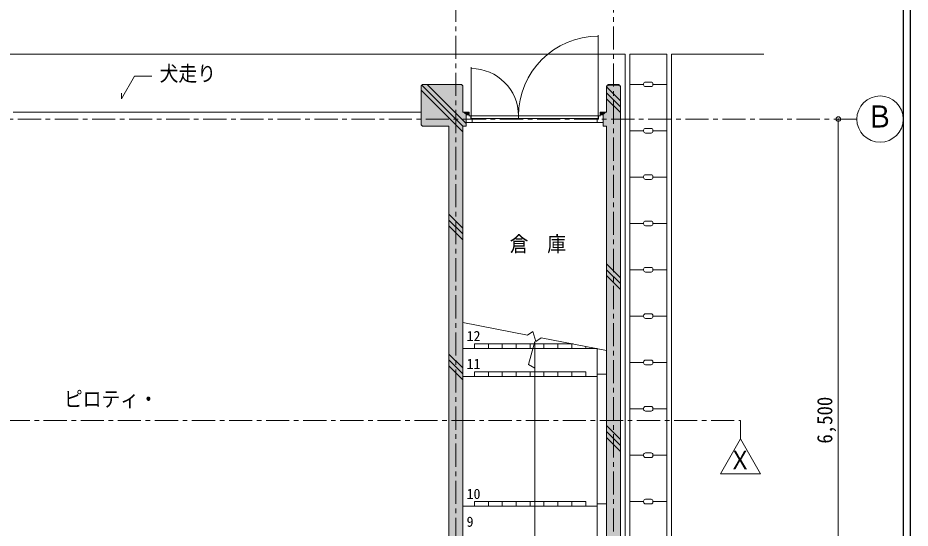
# Model space of a CAD drawing. Units: millimetres at full size, sheet at 1:50; details may follow other scales. Extents: x -19525 to 20275, y -14100 to 14100.
# Drawn here: x 10650 to 20275, y 900 to 6405 of the extents above; entities that cross this region are included whole.
import ezdxf
from ezdxf.enums import TextEntityAlignment as Align

# ---------------------------------------------------------------- set-up
doc = ezdxf.new("R2010")
doc.units = ezdxf.units.MM
doc.header["$LTSCALE"] = 50
doc.header["$PDMODE"] = 32
doc.header["$PDSIZE"] = 50
doc.linetypes.add('CHAIN1', pattern=[8, 5, -1, 1, -1])
for name, color, linetype, lineweight in [('0-0_基準線･符号', 7, 'CHAIN1', 9), ('0-2_寸法線･文字', 7, 'Continuous', 9), ('0-3_躯体', 3, 'Continuous', 18), ('0-6_文字', 3, 'Continuous', 18), ('0-7_建具', 7, 'Continuous', 9), ('0-9_仕上(中)', 7, 'Continuous', 9), ('0-A_仕上(細)', 4, 'Continuous', 9), ('0-E_ハッチ', 4, 'Continuous', 9), ('0-F_その他', 4, 'Continuous', 9), ('F-8_F-8ﾚｲﾔ', 5, 'Continuous', 25)]:
    doc.layers.add(name, color=color, linetype=linetype, lineweight=lineweight)
doc.styles.add('ＭＳ ゴシック', font='')
doc.styles.get('ＭＳ ゴシック').set_extended_font_data('MS Gothic')

msp = doc.modelspace()

# ---------------------------------------------------------------- linework, layer by layer
at = {"layer": '0-0_基準線･符号'}
for p, q in [((15375, -10437.5), (15375, 12062.5)), ((17075, -9937.5), (17075, 11562.5)), ((19700, 5312.5), (-19450, 5312.5))]:
    msp.add_line(p, q, dxfattribs=at)
at = {"layer": '0-2_寸法線･文字'}
msp.add_line((19500, -1187.5), (19500, 5312.5), dxfattribs=at)
at = {"layer": '0-2_寸法線･文字', "color": 6}
msp.add_point((19500, 5312.5), dxfattribs=at)
at = {"layer": '0-3_躯体'}
for p, q in [((15015, 5687.5), (15000, 5672.5)), ((15015, 5687.5), (15435, 5687.5)), ((15435, 5687.5), (15450, 5672.5)), ((17015, 5687.5), (17015, 5672.5)), ((17135, 5687.5), (17015, 5687.5)), ((17135, 5687.5), (17135, 5672.5)), ((15000, 5252.5), (15000, 5672.5)), ((15450, 5672.5), (15450, 5387.5)), ((17000, 5672.5), (17000, 5387.5)), ((17000, 5672.5), (17015, 5672.5)), ((17150, 5672.5), (17135, 5672.5)), ((17150, -1547.5), (17150, 5672.5)), ((15520, 5387.5), (15450, 5387.5)), ((15520, 5357.5), (15485, 5357.5)), ((15485, 5357.5), (15485, 5237.5)), ((15520, 5387.5), (15520, 5347.5)), ((16930, 5387.5), (16930, 5347.5)), ((17000, 5387.5), (16930, 5387.5)), ((16930, 5357.5), (16965, 5357.5)), ((16965, 5357.5), (16965, 5237.5)), ((15015, 5237.5), (15000, 5252.5)), ((15015, 5237.5), (15300, 5237.5)), ((15300, 5237.5), (15300, -1112.5)), ((15485, 5237.5), (15450, 5237.5)), ((15450, -1547.5), (15450, 5237.5)), ((15515, 5277.5), (15485, 5277.5)), ((16935, 5277.5), (16965, 5277.5)), ((16965, 5237.5), (17000, 5237.5)), ((17000, -1547.5), (17000, 5237.5))]:
    msp.add_line(p, q, dxfattribs=at)
at = {"layer": '0-6_文字', "linetype": 'CHAIN1'}
for p, q in [((9728.18, 2062.5), (18444.95, 2062.5)), ((18444.95, 2062.5), (18444.95, 1862.5))]:
    msp.add_line(p, q, dxfattribs=at)
at = {"layer": '0-6_文字'}
for p, q in [((18444.95, 1862.5), (18228.44, 1487.5)), ((18661.46, 1487.5), (18444.95, 1862.5)), ((18228.44, 1487.5), (18661.46, 1487.5))]:
    msp.add_line(p, q, dxfattribs=at)
at = {"layer": '0-6_文字', "color": 4, "lineweight": 9}
msp.add_lwpolyline([(12095.79, 5774.42), (11907.3, 5774.42), (11767.35, 5532.01), (11767.35, 5593.19)], dxfattribs=at)
at = {"layer": '0-6_文字'}
msp.add_circle((19950, 5312.5), 250, dxfattribs=at)
at = {"layer": '0-7_建具', "color": 4}
for p, q in [((16910, 5347.5), (16910, 6217.5)), ((15540, 5347.5), (15540, 5873.9)), ((16900, 5277.5), (15550, 5277.5))]:
    msp.add_line(p, q, dxfattribs=at)
at = {"layer": '0-7_建具'}
for p, q in [((15540, 5347.5), (15540, 5317.5)), ((16050, 5347.5), (15540, 5347.5)), ((15540, 5317.5), (16050, 5317.5)), ((16910, 5347.5), (16050, 5347.5)), ((16050, 5347.5), (16050, 5317.5)), ((16910, 5317.5), (16050, 5317.5)), ((16910, 5347.5), (16910, 5317.5))]:
    msp.add_line(p, q, dxfattribs=at)
for points in [[(15515, 5347.5), (15535, 5347.5), (15535, 5312.5), (15550, 5312.5), (15550, 5277.5), (15515, 5277.5)], [(16935, 5347.5), (16915, 5347.5), (16915, 5312.5), (16900, 5312.5), (16900, 5277.5), (16935, 5277.5)]]:
    msp.add_lwpolyline(points, dxfattribs=at)
at = {"layer": '0-7_建具', "color": 4}
for centre, radius, start, end in [((16910, 5347.5), 860, 90, 180), ((15540, 5347.5), 510, 0, 90)]:
    msp.add_arc(centre, radius, start, end, dxfattribs=at)
at = {"layer": '0-9_仕上(中)'}
for p, q in [((16205.56, 3022.31), (16235.64, 2914.63)), ((15575, 2887.5), (15575, 2837.5)), ((15575, 2887.5), (16638.94, 2887.5)), ((15725, 2887.5), (15725, 2837.5)), ((15875, 2887.5), (15875, 2837.5)), ((16025, 2887.5), (16025, 2837.5)), ((16175, 2887.5), (16175, 2837.5)), ((16325, 2887.5), (16325, 2837.5)), ((16475, 2887.5), (16475, 2837.5)), ((16625, 2887.5), (16625, 2837.5)), ((15450, 2837.5), (16900, 2837.5)), ((16775, 2861.17), (16775, 2837.5)), ((16900, -1562.5), (16900, 2836.97)), ((15450, 2537.5), (16900, 2537.5)), ((15575, 2587.5), (16775, 2587.5)), ((15575, 2587.5), (15575, 2537.5)), ((15725, 2587.5), (15725, 2537.5)), ((15875, 2587.5), (15875, 2537.5)), ((16025, 2587.5), (16025, 2537.5)), ((16175, 2587.5), (16175, 2537.5)), ((16325, 2587.5), (16325, 2537.5)), ((16475, 2587.5), (16475, 2537.5)), ((16625, 2587.5), (16625, 2537.5)), ((16775, 2587.5), (16775, 2537.5)), ((16900, 2562.5), (17000, 2562.5)), ((15575, 1187.5), (16775, 1187.5)), ((15575, 1187.5), (15575, 1137.5)), ((15725, 1187.5), (15725, 1137.5)), ((15875, 1187.5), (15875, 1137.5)), ((16025, 1187.5), (16025, 1137.5)), ((16175, 1187.5), (16175, 1137.5)), ((16325, 1187.5), (16325, 1137.5)), ((16475, 1187.5), (16475, 1137.5)), ((16625, 1187.5), (16625, 1137.5)), ((16775, 1187.5), (16775, 1137.5)), ((16900, 1162.5), (17000, 1162.5)), ((15450, 1137.5), (16900, 1137.5))]:
    msp.add_line(p, q, dxfattribs=at)
for points in [[(15450, 3117.62), (16146.97, 2982.72), (16205.56, 3022.31)], [(16235.64, 2914.63), (16294.23, 2954.22), (17000, 2817.62)]]:
    msp.add_lwpolyline(points, dxfattribs=at)
at = {"layer": '0-A_仕上(細)'}
for p, q in [((17250, 6012.5), (17650, 6012.5)), ((10600, 5387.5), (15000, 5387.5)), ((16225, 2914.63), (16158.02, 2664.65)), ((16225, 2914.63), (16225, -1562.5)), ((16158.02, 2664.65), (16225, 2625.97))]:
    msp.add_line(p, q, dxfattribs=at)
at = {"layer": '0-E_ハッチ'}
for p, q in [((15450, 5237.5), (15007.5, 5680)), ((15063.64, 5687.5), (15485, 5266.14)), ((15000, 5623.86), (15450, 5173.86)), ((17000, 5659.86), (17150, 5509.86)), ((17000, 5596.22), (17150, 5446.22)), ((17000, 5532.58), (17150, 5382.58)), ((15300, 4286.87), (15450, 4136.87)), ((15300, 4223.23), (15450, 4073.23)), ((15300, 4159.59), (15450, 4009.59)), ((17000, 3751.14), (17150, 3601.14)), ((17000, 3687.5), (17150, 3537.5)), ((17000, 3623.86), (17150, 3473.86)), ((15300, 2778.5), (15450, 2628.5)), ((15300, 2714.86), (15450, 2564.86)), ((15300, 2651.22), (15450, 2501.22)), ((17000, 2005.89), (17150, 1855.89)), ((17000, 1942.25), (17150, 1792.25)), ((17000, 1878.61), (17150, 1728.61))]:
    msp.add_line(p, q, dxfattribs=at)
at = {"layer": '0-F_その他', "color": 7}
for p, q in [((17200, 6012.5), (-16450, 6012.5)), ((17200, 6012.5), (17200, -3087.5)), ((17700, 6012.5), (17700, -3087.5)), ((18697.33, 6012.5), (17700, 6012.5))]:
    msp.add_line(p, q, dxfattribs=at)
at = {"layer": '0-F_その他'}
for p, q in [((17250, 6012.5), (17250, 5964.64)), ((17650, 6012.5), (17650, -3137.5)), ((17250, 5964.64), (17250, -3137.5)), ((17400, 5687.5), (17250, 5687.5)), ((17400, 5682.5), (17400, 5692.5)), ((17480, 5712.5), (17420, 5712.5)), ((17500, 5692.5), (17500, 5682.5)), ((17650, 5687.5), (17500, 5687.5)), ((17480, 5662.5), (17420, 5662.5)), ((17480, 5212.5), (17420, 5212.5)), ((17400, 5187.5), (17250, 5187.5)), ((17400, 5182.5), (17400, 5192.5)), ((17480, 5162.5), (17420, 5162.5)), ((17500, 5192.5), (17500, 5182.5)), ((17650, 5187.5), (17500, 5187.5)), ((17400, 4687.5), (17250, 4687.5)), ((17400, 4682.5), (17400, 4692.5)), ((17480, 4712.5), (17420, 4712.5)), ((17480, 4662.5), (17420, 4662.5)), ((17500, 4692.5), (17500, 4682.5)), ((17650, 4687.5), (17500, 4687.5)), ((17400, 4187.5), (17250, 4187.5)), ((17400, 4182.5), (17400, 4192.5)), ((17480, 4212.5), (17420, 4212.5)), ((17480, 4162.5), (17420, 4162.5)), ((17500, 4192.5), (17500, 4182.5)), ((17650, 4187.5), (17500, 4187.5)), ((17400, 3687.5), (17250, 3687.5)), ((17400, 3682.5), (17400, 3692.5)), ((17480, 3712.5), (17420, 3712.5)), ((17480, 3662.5), (17420, 3662.5)), ((17500, 3692.5), (17500, 3682.5)), ((17650, 3687.5), (17500, 3687.5)), ((17400, 3187.5), (17250, 3187.5)), ((17400, 3182.5), (17400, 3192.5)), ((17480, 3212.5), (17420, 3212.5)), ((17500, 3192.5), (17500, 3182.5)), ((17650, 3187.5), (17500, 3187.5)), ((17480, 3162.5), (17420, 3162.5)), ((17480, 2712.5), (17420, 2712.5)), ((17400, 2687.5), (17250, 2687.5)), ((17400, 2682.5), (17400, 2692.5)), ((17480, 2662.5), (17420, 2662.5)), ((17500, 2692.5), (17500, 2682.5)), ((17650, 2687.5), (17500, 2687.5)), ((17400, 2187.5), (17250, 2187.5)), ((17400, 2182.5), (17400, 2192.5)), ((17480, 2212.5), (17420, 2212.5)), ((17480, 2162.5), (17420, 2162.5)), ((17500, 2192.5), (17500, 2182.5)), ((17650, 2187.5), (17500, 2187.5)), ((17400, 1687.5), (17250, 1687.5)), ((17400, 1682.5), (17400, 1692.5)), ((17480, 1712.5), (17420, 1712.5)), ((17480, 1662.5), (17420, 1662.5)), ((17500, 1692.5), (17500, 1682.5)), ((17650, 1687.5), (17500, 1687.5)), ((17400, 1187.5), (17250, 1187.5)), ((17400, 1182.5), (17400, 1192.5)), ((17480, 1212.5), (17420, 1212.5)), ((17480, 1162.5), (17420, 1162.5)), ((17500, 1192.5), (17500, 1182.5)), ((17650, 1187.5), (17500, 1187.5))]:
    msp.add_line(p, q, dxfattribs=at)
for centre, start, end in [((17420, 5692.5), 90, 180), ((17420, 5682.5), 180, 270), ((17480, 5692.5), 0, 90), ((17480, 5682.5), 270, 0), ((17420, 5192.5), 90, 180), ((17480, 5192.5), 0, 90), ((17420, 5182.5), 180, 270), ((17480, 5182.5), 270, 0), ((17420, 4692.5), 90, 180), ((17420, 4682.5), 180, 270), ((17480, 4692.5), 0, 90), ((17480, 4682.5), 270, 0), ((17420, 4192.5), 90, 180), ((17420, 4182.5), 180, 270), ((17480, 4192.5), 0, 90), ((17480, 4182.5), 270, 0), ((17420, 3692.5), 90, 180), ((17420, 3682.5), 180, 270), ((17480, 3692.5), 0, 90), ((17480, 3682.5), 270, 0), ((17420, 3192.5), 90, 180), ((17420, 3182.5), 180, 270), ((17480, 3192.5), 0, 90), ((17480, 3182.5), 270, 0), ((17420, 2692.5), 90, 180), ((17480, 2692.5), 0, 90), ((17420, 2682.5), 180, 270), ((17480, 2682.5), 270, 0), ((17420, 2192.5), 90, 180), ((17420, 2182.5), 180, 270), ((17480, 2192.5), 0, 90), ((17480, 2182.5), 270, 0), ((17420, 1692.5), 90, 180), ((17420, 1682.5), 180, 270), ((17480, 1692.5), 0, 90), ((17480, 1682.5), 270, 0), ((17420, 1192.5), 90, 180), ((17420, 1182.5), 180, 270), ((17480, 1192.5), 0, 90), ((17480, 1182.5), 270, 0)]:
    msp.add_arc(centre, 20, start, end, dxfattribs=at)
at = {"layer": '0-F_その他', "color": 253}
for points in [[(15450, 5672.5), (15015, 5687.5), (15000, 5672.5)], [(15450, 5672.5), (15435, 5687.5), (15015, 5687.5)], [(17135, 5687.5), (17015, 5687.5), (17015, 5672.5)], [(17015, 5672.5), (17135, 5672.5), (17135, 5687.5)], [(15450, 5672.5), (15000, 5672.5), (15000, 5252.5)], [(15450, 5672.5), (15000, 5252.5), (15015, 5237.5)], [(15450, 5387.5), (15450, 5672.5), (15015, 5237.5)], [(17015, 5672.5), (17000, 5672.5), (17000, -1547.5)], [(17015, 5672.5), (17000, -1547.5), (17015, -1547.5)], [(17015, 5672.5), (17015, -1562.5), (17135, -1562.5)], [(17015, 5672.5), (17135, -1562.5), (17135, -1547.5)], [(17015, 5672.5), (17135, -1547.5), (17150, -1547.5)], [(17015, 5672.5), (17150, -1547.5), (17150, 5672.5)], [(15450, 5387.5), (15015, 5237.5), (15485, 5357.5)], [(15015, 5237.5), (15485, 5237.5), (15485, 5357.5)], [(15520, 5357.5), (15520, 5387.5), (15450, 5387.5)], [(15485, 5357.5), (15520, 5357.5), (15450, 5387.5)], [(17000, 5387.5), (16930, 5387.5), (16930, 5357.5)], [(17000, 5387.5), (16930, 5357.5), (16965, 5357.5)], [(17000, 5387.5), (16965, 5357.5), (16965, 5237.5)], [(17000, 5387.5), (16965, 5237.5), (17000, 5237.5)], [(15300, 5237.5), (15450, 5237.5), (15300, -1112.5), (15450, -1112.5)]]:
    msp.add_solid(points, dxfattribs=at)
at = {"layer": 'F-8_F-8ﾚｲﾔ'}
for p, q in [((20275, 14100), (20275, -14100)), ((20200, 14025), (20200, -12900))]:
    msp.add_line(p, q, dxfattribs=at)

# ---------------------------------------------------------------- texts
at = {"layer": '0-2_寸法線･文字', "color": 2, "style": 'ＭＳ ゴシック', "width": 0.9}
msp.add_text('6,500', height=165, rotation=90, dxfattribs=at).set_placement((19485, 1812.5), align=Align.BOTTOM_LEFT)
at = {"layer": '0-6_文字', "color": 2, "style": 'ＭＳ ゴシック', "width": 0.9}
for s, height, p in [('犬走り', 165, (12179.65, 5672.06)), ('Ｂ', 238.3, (19800, 5150)), ('倉\u3000庫', 165, (15955.18, 3833.56)), ('ピロティ・', 165, (11147.14, 2161.4)), ('Ｘ', 201.6, (18316.27, 1474.44))]:
    msp.add_text(s, height=height, dxfattribs=at).set_placement(p, align=Align.BOTTOM_LEFT)
at = {"layer": '0-6_文字', "style": 'ＭＳ ゴシック'}
for s, p in [('12', (15490.37, 2884.87)), ('11', (15490.37, 2585.21)), ('10', (15490.37, 1181.86)), ('9', (15490.37, 881.86))]:
    msp.add_text(s, height=110, dxfattribs=at).set_placement(p, align=Align.BOTTOM_LEFT)

doc.saveas('drawing.dxf')
